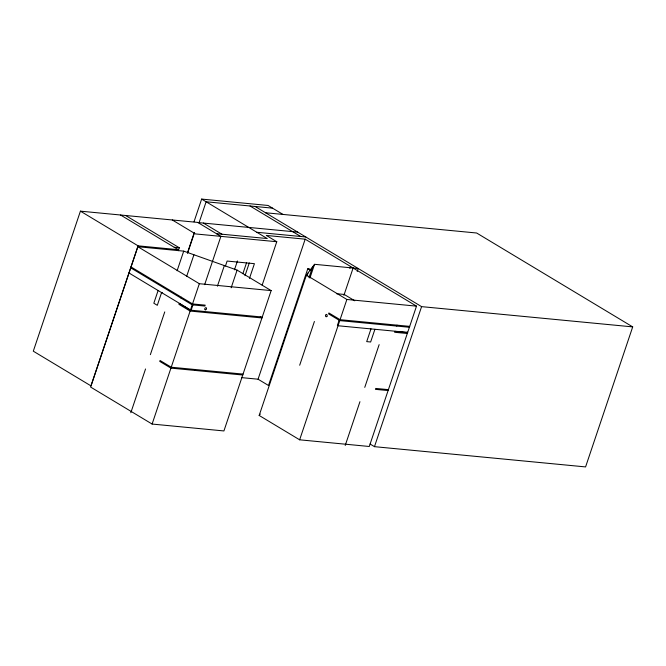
<?xml version="1.0" encoding="UTF-8"?>
<svg xmlns="http://www.w3.org/2000/svg" width="666" height="666" viewBox="0 0 666 666"><rect width="100%" height="100%" fill="white"/><g stroke="black" fill="none" stroke-linecap="round" stroke-linejoin="round"><path stroke-width="1" d="M204.637 284.682L220.896 236.363L197.694 222.411L80.419 211.155L33.3 351.182L90.951 385.864L138.07 245.837L178.222 249.692L120.571 215.01M137.862 246.728L90.634 387.071L152.106 424.051L223.918 430.944L271.154 290.601L237.104 270.121L183.716 251.132L137.862 246.728L199.334 283.708L271.154 290.601M158.108 290.509L153.829 303.221L157.309 305.311L161.588 292.599L162.288 292.674M178.33 250.699L179.312 247.785L125.633 215.493M177.106 270.762L183.716 251.132M194.014 221.77L201.648 199.084L268.073 205.461L282.983 214.427M130.819 412.729L145.546 368.972M150.358 354.662L164.752 311.904M187.412 252.98L194.047 233.258M187.629 253.105L194.597 232.401M199.151 222.486L206.119 201.781L272.544 208.15M186.655 276.348L193.923 254.762M181.044 298.118L181.352 297.211M152.106 424.051L199.334 283.708M192.924 304.911L191.192 310.056L190.493 309.99L129.021 273.01L129.728 273.077M217.407 286.197L224.35 265.584M225.466 265.959L227.123 261.055L254.42 263.678L249.475 278.38M194.539 370.388L194.847 369.48M234.465 269.813L237.454 260.939M231.16 287.787L237.104 270.121M242.874 273.693L246.52 262.845M245.005 275.691L249.292 262.945M262.171 285.115L276.773 241.725L266.333 235.448L305.186 239.177L416.508 306.144L369.28 446.486L299.642 439.81L259.174 415.459L306.402 275.116L314.543 264.31L358.191 268.498L357.192 271.453M241.7 377.63L258.058 379.204L305.186 239.177M309.798 268.989L307.767 268.789L268.498 385.481L258.058 379.204M306.968 275.999L307.958 273.052M308.966 277.689L312.604 266.891M309.923 278.047L314.543 264.31M299.683 365.226L314.41 321.47M349.866 268.431L350.532 266.458M343.906 295.354L353.113 268.007M339.144 320.229L337.412 325.374L338.028 325.749L407.667 332.426L407.043 332.051M299.642 439.81L346.878 299.467L416.508 306.144M374.916 329.287L370.637 341.999L366.7 341.616L370.979 328.904L370.354 328.538M345.221 445.454L359.948 401.698M364.76 387.379L379.145 344.63M396.728 326.065L397.036 325.158M374.467 446.661L421.586 306.635L632.7 326.889L585.581 466.916L374.467 446.661L370.063 444.006M259.174 415.459L260.206 414.085M265.534 212.754L476.648 233.008L632.7 326.889M197.91 222.544L297.71 232.118M256.81 232.276L305.786 236.971M216.425 233.674L267.249 238.553L201.648 199.084M276.773 241.725L195.496 233.933L172.294 219.971M174.242 247.302L179.312 247.785M131.46 267.932L130.752 267.865L192.224 304.845L204.887 306.06L205.195 305.153L192.532 303.937L131.06 266.958M336.422 293.698L344.214 294.447L354.778 300.799M409.698 326.373L340.068 319.688L328.887 312.962L328.579 313.877L339.76 320.604L409.399 327.281M262.254 317.041L190.443 310.148L179.254 303.421L178.954 304.329L190.135 311.055L261.946 317.948L260.223 316.916M407.609 332.584L394.946 331.368L394.638 332.276L407.301 333.491M243.048 374.101L171.237 367.216L160.048 360.489L159.748 361.397L170.929 368.123L242.74 375.016M388.403 389.652L375.741 388.436L375.433 389.344L388.095 390.559M255.095 206.477L421.586 306.635M250.033 205.994L300.724 236.488M307.767 268.789L311.205 270.862M306.402 275.116L346.878 299.467M203.405 223.068L221.92 234.207M80.419 211.155L138.07 245.837M326.948 316.3A1.182 0.824 -84.5 0 0 326.49 314.41A1.182 0.824 -84.5 0 0 325.532 316.042A1.182 0.824 -84.5 0 0 326.948 316.3M205.719 309.757A1.182 0.808 -59 0 0 206.352 307.858A1.182 0.808 -59 0 0 204.77 308.683A1.182 0.808 -59 0 0 205.719 309.757"/></g></svg>
